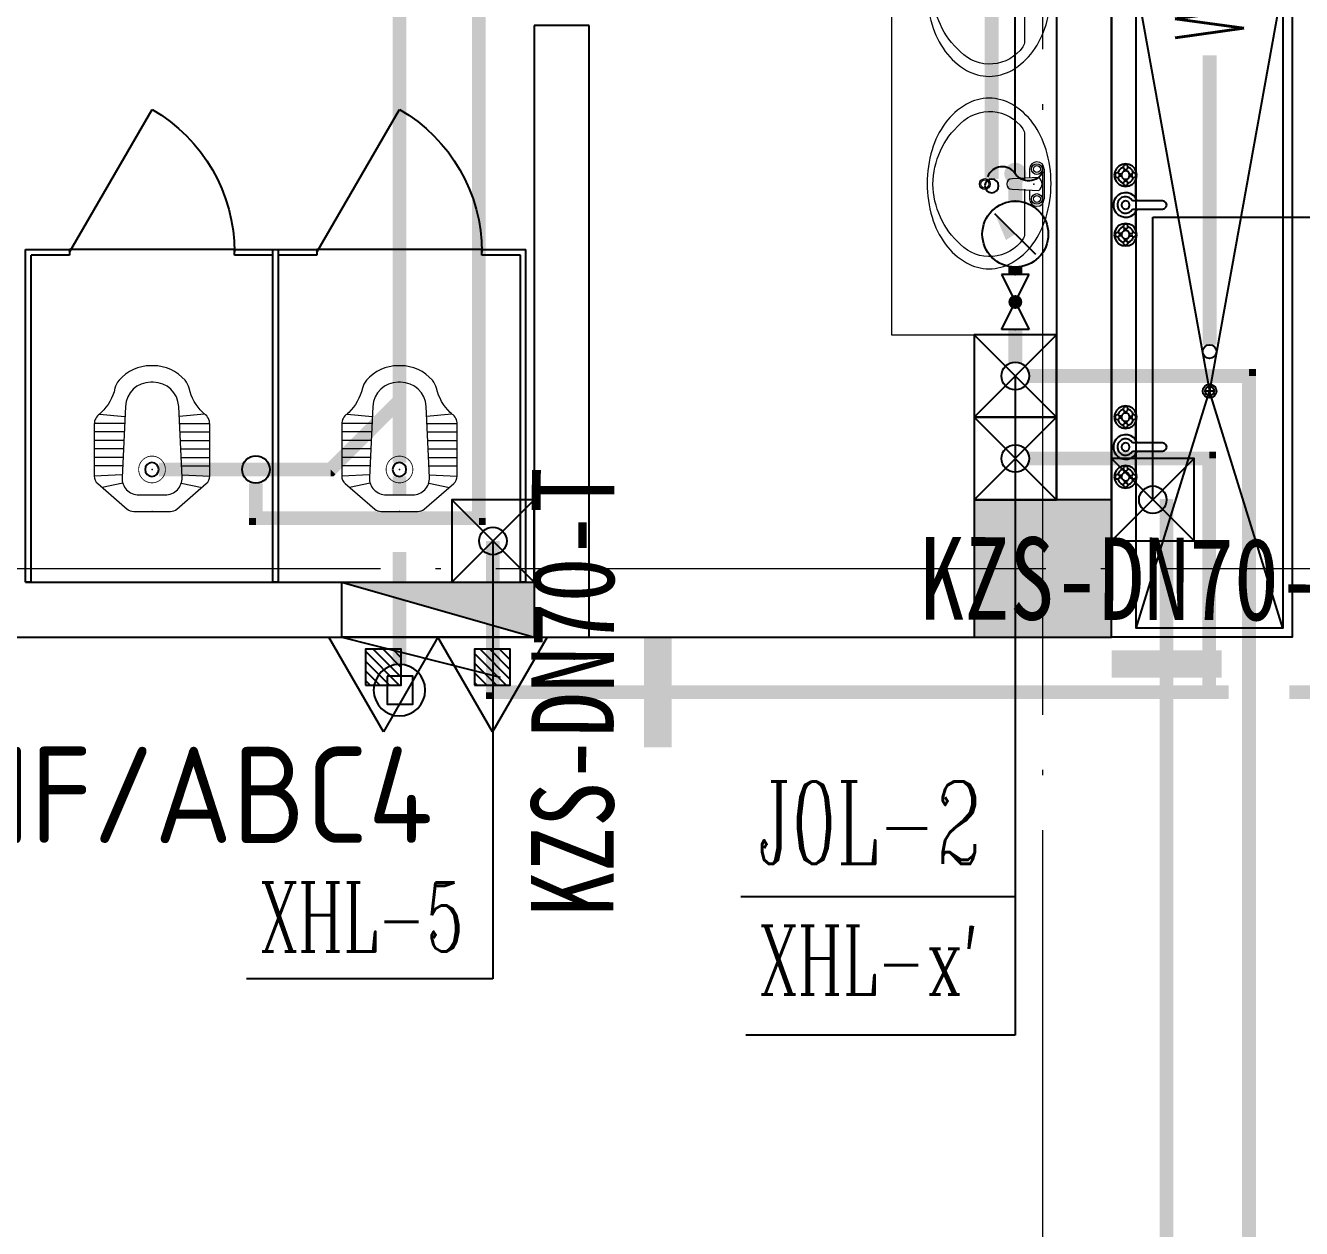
# Model space of a CAD drawing. Extents: x 1475400 to 1714963, y -629303 to -315532.
# Drawn here: x 1529958 to 1534599, y -375212 to -370838 of the extents above; entities that cross this region are included whole.
import ezdxf
from ezdxf.enums import TextEntityAlignment as Align

# ---------------------------------------------------------------- set-up
doc = ezdxf.new("R2010")
doc.units = 0
doc.header["$LTSCALE"] = 1000
doc.linetypes.add('DASH', pattern=[0.35, 0.25, -0.1])
doc.linetypes.add('DOTE', pattern=[2.42, 2, -0.2, 0.02, -0.2])
for name, color, linetype in [('COLUMN', 255, 'Continuous'), ('DIM_市政自来水', 7, 'Continuous'), ('EQUIP_市政自来水', 7, 'Continuous'), ('LATRINE', 8, 'Continuous'), ('P-ANNO-IDEN', 3, 'Continuous'), ('P-DOMS-EQPM', 4, 'Continuous'), ('P-DOMS-IDEN', 7, 'Continuous'), ('P-DOMS-PIPE', 2, 'DASH'), ('P-FIRE-EQPM', 1, 'Continuous'), ('P-FIRE-IDEN', 1, 'Continuous'), ('P-PROT-FIRH', 1, 'Continuous'), ('P-PROT-IDEN', 7, 'Continuous'), ('P-PROT-PIPE', 1, 'Continuous'), ('P-PROT-VPIP', 1, 'Continuous'), ('P-VENT-PIPE', 205, 'Continuous'), ('P-VENT-VPIP', 155, 'Continuous'), ('PIPE-市政自来水', 87, 'Continuous'), ('PUB_HATCH', 8, 'Continuous'), ('VALVE_市政自来水', 7, 'Continuous'), ('VPIPE-市政自来水', 7, 'Continuous'), ('WALL', 2, 'Continuous'), ('WINDOW', 4, 'Continuous'), ('建筑底图', 7, 'Continuous'), ('抗震支吊架', 2, 'Continuous'), ('洁具', 253, 'Continuous')]:
    doc.layers.add(name, color=color, linetype=linetype)
doc.layers.add('DOTE', color=8, linetype='DOTE', lineweight=9)
doc.layers.add('LVTRY', color=8, linetype='Continuous', lineweight=9)
doc.layers.add('定位矩形', color=6, linetype='Continuous', plot=False)
doc.styles.add('_TWT_PIPETEXT', font='SIMPLEX', dxfattribs={"width": 0.8, "height": 2.5, "bigfont": 'HZTXT'})
doc.styles.add('_TWT_SERIAL', font='COMPLEX', dxfattribs={"width": 0.8, "height": 3, "bigfont": 'HZTXT'})
doc.styles.add('kzcad', font='', dxfattribs={"width": 0.8})
doc.styles.get("Standard").update_dxf_attribs({"font": 'geniso.shx', "bigfont": 'hztxt.shx'})
doc.styles.get('kzcad').set_extended_font_data('SimSun')

# ---------------------------------------------------------------- blocks, each defined once
blk = doc.blocks.new('$DorLib2D$00000228')
at = {"color": 0}
blk.add_line((0.5, 0), (0, 0.866), dxfattribs=at)
blk.add_arc((0.5, 0), 1, 120, 180, dxfattribs=at)
blk = doc.blocks.new('$lvtry$00000204')
at = {"color": 0}
for p, q in [((-106.4, -102.8, 0), (-181.9, -87.7, 0)), ((48.2, -60, 0), (-48.2, -60, 0)), ((106.4, -102.8, 0), (181.9, -87.7, 0)), ((-108.6, -133.5, 0), (-210, -128, 0)), ((-109.1, -123.9, 0), (-97, -381.5, 0)), ((97, -381.5, 0), (109.1, -123.9, 0)), ((108.6, -133.5, 0), (210, -128, 0)), ((-107.1, -165.6, 0), (-210, -165.6, 0)), ((107.1, -165.6, 0), (210, -165.6, 0)), ((-105.7, -196.5, 0), (-210, -196.5, 0)), ((-104.2, -227.4, 0), (-210, -227.4, 0)), ((104.2, -227.4, 0), (210, -227.4, 0)), ((105.7, -196.5, 0), (210, -196.5, 0)), ((-102.8, -258.3, 0), (-210, -258.3, 0)), ((102.8, -258.3, 0), (210, -258.3, 0)), ((-101.3, -289.2, 0), (-210, -289.2, 0)), ((-99.9, -320.1, 0), (-210, -320.1, 0)), ((99.9, -320.1, 0), (210, -320.1, 0)), ((101.3, -289.2, 0), (210, -289.2, 0)), ((-190.7, -354.4, 0), (-98.7, -345.4, 0)), ((190.7, -354.4, 0), (98.7, -345.4, 0)), ((-4.3, -470, 0), (4.3, -470, 0))]:
    blk.add_line(p, q, dxfattribs=at)
at = {"color": 0, "elevation": 0}
blk.add_lwpolyline([(184.4, -359.6, -0.046574), (190.7, -354.4, 0.248797), (210, -318.1), (210, -128.3, 0.218491), (197.5, -101.1), (90.1, -8.7, 0.179479), (66.7, 0), (-66.7, 0, 0.179479), (-90.1, -8.7), (-197.5, -101.1, 0.218491), (-210, -128.3), (-210, -318.1, 0.248797), (-190.7, -354.4, -0.046574), (-184.4, -359.6, -0.139709), (-134.8, -448, 0.12003), (-120, -477, 0.218108), (-4.3, -530), (4.3, -530, 0.218108), (120, -477, 0.12003), (134.8, -448, -0.139709)], format="xyb", close=True, dxfattribs=at)
at = {"color": 0, "const_width": 3, "elevation": 0}
blk.add_lwpolyline([(48.6, -152.7, 1), (-48.6, -152.7, 1)], format="xyb", close=True, dxfattribs=at)
at = {"color": 0}
for centre, radius, start, end in [((-48.2, -121, 0), 61, 90, 182.693), ((48.2, -121, 0), 61, 357.307, 90), ((-4.3, -377.2, 0), 92.8, 182.693, 270), ((4.3, -377.2, 0), 92.8, 270, 357.307)]:
    blk.add_arc(centre, radius, start, end, dxfattribs=at)
for p in [(0, 0), (0, -152.7, 0)]:
    blk.add_point(p, dxfattribs=at)
blk = doc.blocks.new('a es')
at = {"layer": 'LATRINE'}
for p, q in [((133985.4, -20934.1), (133985.4, -21094.1)), ((135195.4, -20934.1), (133985.4, -20934.1)), ((134005.4, -21094.1), (134005.4, -20954.1)), ((135195.4, -20954.1), (134005.4, -20954.1)), ((135195.4, -20954.1), (135195.4, -20934.1)), ((133985.4, -21094.1), (134005.4, -21094.1)), ((134005.4, -21694.1), (133985.4, -21694.1)), ((133985.4, -21694.1), (133985.4, -21854.1)), ((134005.4, -21834.1), (134005.4, -21694.1)), ((135195.4, -21854.1), (133985.4, -21854.1)), ((135195.4, -21834.1), (134005.4, -21834.1)), ((135195.4, -21854.1), (135195.4, -21834.1))]:
    blk.add_line(p, q, dxfattribs=at)
at = {"layer": 'WINDOW'}
blk.add_line((133985.4, -21694.1), (133985.4, -21094.1), dxfattribs=at)
at = {"layer": 'LVTRY', "yscale": -1, "rotation": 89.99999999999999}
blk.add_blockref('$lvtry$00000204', (134938, -21394.1, 0), dxfattribs=at)
at = {"layer": 'WINDOW', "xscale": 600, "yscale": 600, "zscale": 600, "rotation": 90}
blk.add_blockref('$DorLib2D$00000228', (133995.4, -21394.1), dxfattribs=at)
blk = doc.blocks.new('$lvtry$00000196')
at = {"color": 0}
for points in [[(219.4, -384.7, 0.106486), (288.5, -307.6, 0.130324), (310.3, -225.4, 0.130324), (288.5, -143.1, 0.106486), (219.4, -66, 0.084172), (122.7, -18.1, 0.073176), (0, 0, 0.073176), (-122.7, -18.1, 0.084172), (-219.4, -66, 0.106486), (-288.5, -143.1, 0.130324), (-310.3, -225.4, 0.130324), (-288.5, -307.6, 0.106486), (-219.4, -384.7, 0.084172), (-122.7, -432.7, 0.073176), (0, -450.7, 0.073176), (122.7, -432.7, 0.084172)], [(-21.8, -44.3), (-17.3, -142, 1), (21, -142), (25.6, -44.3, 0.493794)]]:
    blk.add_lwpolyline(points, format="xyb", close=True, dxfattribs=at)
for points in [[(-52.4, -25.1), (56.2, -25.1)], [(-52.4, -78), (-20.3, -78)], [(24, -78), (56.2, -78)]]:
    blk.add_lwpolyline(points, dxfattribs=at)
for points in [[(-217.8, -329.4, -0.467303), (-199.2, -102.7, -0.154885), (-179, -96.3), (-17.3, -96.3, -0.154885)], [(21, -96.3), (182.8, -96.3, -0.154885), (203, -102.7, -0.467303), (221.6, -329.4, -0.210278), (1.9, -429.5, -0.210278), (-217.8, -329.4, -0.467303)]]:
    blk.add_lwpolyline(points, format="xyb", dxfattribs=at)
for centre, radius in [((-52.4, -51.6), 19.4), ((-52.4, -51.6), 12.6), ((56.2, -51.6), 19.4), ((56.2, -51.6), 12.6), ((1.9, -241), 19.7), ((1.9, -241), 14.7)]:
    blk.add_circle(centre, radius, dxfattribs=at)
for centre, start, end in [((-52.4, -51.6), 90, 270), ((56.2, -51.6), 270, 90)]:
    blk.add_arc(centre, 26.5, start, end, dxfattribs=at)
for p in [(1.9, -62.4), (1.9, -241)]:
    blk.add_point(p, dxfattribs=at)
blk = doc.blocks.new('sadsdfc')
at = {"layer": 'PUB_HATCH'}
blk.add_hatch(color=256, dxfattribs=at).paths.add_polyline_path([(872313.1, -290864.6), (872313.1, -290364.6), (871813.1, -290364.6), (871813.1, -290864.6)])
at = {"layer": 'COLUMN'}
for p, q in [((872313.1, -290364.6), (871813.1, -290364.6)), ((871813.1, -290364.6), (871813.1, -290864.6)), ((872313.1, -290864.6), (872313.1, -290364.6)), ((871813.1, -290864.6), (872313.1, -290864.6))]:
    blk.add_line(p, q, dxfattribs=at)
at = {"layer": 'DOTE'}
for p, q in [((872063.1, -322606.2), (872063.1, -276588.1)), ((857973.7, -290614.6), (908177.1, -290614.6))]:
    blk.add_line(p, q, dxfattribs=at)
at = {"layer": 'LVTRY', "color": 8}
blk.add_lwpolyline([(872113.1, -289764.6), (872113.1, -287964.6), (871513.1, -287964.6), (871513.1, -289764.6)], close=True, dxfattribs=at)
at = {"layer": 'WALL'}
for p, q in [((872313.1, -286114.6), (872313.1, -290364.6)), ((872113.1, -286214.6), (872113.1, -290364.6)), ((870413.1, -288640.1), (870213.1, -288640.1)), ((870213.1, -288640.1), (870213.1, -290664.6)), ((870413.1, -290864.6), (870413.1, -288640.1)), ((868363.1, -290664.6), (870213.1, -290664.6)), ((868363.1, -290864.6), (870413.1, -290864.6))]:
    blk.add_line(p, q, dxfattribs=at)
at = {"layer": '洁具'}
for p, q in [((872403.1, -290831.2), (872403.1, -286312.5)), ((872936.5, -286312.5), (872936.5, -290831.2)), ((872330.7, -289160.1), (872324.7, -289172.1)), ((872339.7, -289151.1), (872330.7, -289160.1)), ((872351.7, -289145.1), (872339.7, -289151.1)), ((872346.7, -289160.1), (872339.7, -289167.1)), ((872355.7, -289156.1), (872346.7, -289160.1)), ((872363.7, -289143.1), (872351.7, -289145.1)), ((872356.7, -289150.1), (872355.7, -289154.1)), ((872355.7, -289154.1), (872356.7, -289159.1)), ((872359.7, -289147.1), (872356.7, -289150.1)), ((872356.7, -289159.1), (872359.7, -289162.1)), ((872363.7, -289146.1), (872359.7, -289147.1)), ((872359.7, -289162.1), (872363.7, -289163.1)), ((872360.7, -289170.1), (872360.7, -289162.1)), ((872376.7, -289145.1), (872363.7, -289143.1)), ((872368.7, -289147.1), (872363.7, -289146.1)), ((872363.7, -289163.1), (872368.7, -289162.1)), ((872367.7, -289170.1), (872367.7, -289162.1)), ((872371.7, -289150.1), (872368.7, -289147.1)), ((872368.7, -289162.1), (872371.7, -289159.1)), ((872372.7, -289154.1), (872371.7, -289150.1)), ((872371.7, -289159.1), (872372.7, -289154.1)), ((872381.7, -289160.1), (872372.7, -289155.1)), ((872388.7, -289151.1), (872376.7, -289145.1)), ((872388.7, -289167.1), (872381.7, -289160.1)), ((872397.7, -289160.1), (872388.7, -289151.1)), ((872402.7, -289172.1), (872397.7, -289160.1)), ((872324.7, -289172.1), (872322.7, -289184.1)), ((872322.7, -289184.1), (872324.7, -289197.1)), ((872324.7, -289197.1), (872330.7, -289208.1)), ((872326.7, -289180.1), (872325.7, -289184.1)), ((872325.7, -289184.1), (872326.7, -289188.1)), ((872329.7, -289177.1), (872326.7, -289180.1)), ((872326.7, -289188.1), (872329.7, -289191.1)), ((872334.7, -289176.1), (872329.7, -289177.1)), ((872329.7, -289191.1), (872334.7, -289193.1)), ((872330.7, -289208.1), (872339.7, -289217)), ((872338.7, -289177.1), (872334.7, -289176.1)), ((872334.7, -289193.1), (872338.7, -289191.1)), ((872339.7, -289167.1), (872335.7, -289176.1)), ((872335.7, -289193.1), (872339.7, -289202.1)), ((872341.7, -289180.1), (872338.7, -289177.1)), ((872338.7, -289191.1), (872341.7, -289188.1)), ((872339.7, -289202.1), (872346.7, -289209.1)), ((872349.7, -289180.1), (872341.7, -289180.1)), ((872342.7, -289184.1), (872341.7, -289180.1)), ((872341.7, -289188.1), (872342.7, -289184.1)), ((872349.7, -289188.1), (872341.7, -289188.1)), ((872346.7, -289209.1), (872355.7, -289213)), ((872350.7, -289177.1), (872348.7, -289184.1)), ((872348.7, -289184.1), (872350.7, -289192.1)), ((872356.7, -289171.1), (872350.7, -289177.1)), ((872350.7, -289192.1), (872356.7, -289197.1)), ((872356.7, -289210), (872355.7, -289214)), ((872363.7, -289169.1), (872356.7, -289171.1)), ((872356.7, -289197.1), (872363.7, -289199.1)), ((872359.7, -289207.1), (872356.7, -289210)), ((872363.7, -289206.1), (872359.7, -289207.1)), ((872360.7, -289199.1), (872360.7, -289207.1)), ((872371.7, -289171.1), (872363.7, -289169.1)), ((872363.7, -289199.1), (872371.7, -289197.1)), ((872368.7, -289207.1), (872363.7, -289206.1)), ((872367.7, -289199.1), (872367.7, -289207.1)), ((872371.7, -289210), (872368.7, -289207.1)), ((872376.7, -289177.1), (872371.7, -289171.1)), ((872371.7, -289197.1), (872376.7, -289192.1)), ((872372.7, -289214), (872371.7, -289210)), ((872372.7, -289213), (872381.7, -289209.1)), ((872378.7, -289184.1), (872376.7, -289177.1)), ((872376.7, -289192.1), (872378.7, -289184.1)), ((872378.7, -289180.1), (872386.7, -289180.1)), ((872378.7, -289188.1), (872386.7, -289188.1)), ((872381.7, -289209.1), (872388.7, -289201.1)), ((872386.7, -289180.1), (872385.7, -289184.1)), ((872385.7, -289184.1), (872386.7, -289188.1)), ((872389.7, -289177.1), (872386.7, -289180.1)), ((872386.7, -289188.1), (872389.7, -289191.1)), ((872392.7, -289176.1), (872388.7, -289167.1)), ((872388.7, -289201.1), (872392.7, -289192.1)), ((872388.7, -289217), (872397.7, -289208.1)), ((872393.7, -289176.1), (872389.7, -289177.1)), ((872389.7, -289191.1), (872393.7, -289193.1)), ((872397.7, -289177.1), (872393.7, -289176.1)), ((872393.7, -289193.1), (872397.7, -289191.1)), ((872401.7, -289180.1), (872397.7, -289177.1)), ((872397.7, -289191.1), (872401.7, -289188.1)), ((872397.7, -289208.1), (872402.7, -289197.1)), ((872399.7, -289205.1), (872399.7, -289265)), ((872402.7, -289184.1), (872401.7, -289180.1)), ((872401.7, -289188.1), (872402.7, -289184.1)), ((872404.7, -289184.1), (872402.7, -289172.1)), ((872402.7, -289197.1), (872404.7, -289184.1)), ((872337.7, -289257), (872328.7, -289265)), ((872347.7, -289251), (872337.7, -289257)), ((872339.7, -289217), (872351.7, -289223)), ((872359.7, -289248), (872347.7, -289251)), ((872351.7, -289223), (872363.7, -289225)), ((872355.7, -289214), (872356.7, -289218)), ((872356.7, -289218), (872359.7, -289221)), ((872359.7, -289221), (872363.7, -289222)), ((872371.7, -289248), (872359.7, -289248)), ((872363.7, -289222), (872368.7, -289221)), ((872363.7, -289225), (872376.7, -289223)), ((872368.7, -289221), (872371.7, -289218)), ((872371.7, -289218), (872372.7, -289214)), ((872382.7, -289252), (872371.7, -289248)), ((872376.7, -289223), (872388.7, -289217)), ((872392.7, -289258), (872382.7, -289252)), ((872400.7, -289267), (872392.7, -289258)), ((872322.7, -289275), (872319.7, -289287)), ((872319.7, -289287), (872319.7, -289298.9)), ((872319.7, -289298.9), (872322.7, -289309.9)), ((872328.7, -289265), (872322.7, -289275)), ((872337.7, -289279), (872334.7, -289288)), ((872334.7, -289288), (872334.7, -289296.9)), ((872334.7, -289296.9), (872337.7, -289305.9)), ((872342.7, -289272), (872337.7, -289279)), ((872349.7, -289266), (872342.7, -289272)), ((872350.7, -289285), (872348.7, -289292.9)), ((872348.7, -289292.9), (872350.7, -289299.9)), ((872358.7, -289263), (872349.7, -289266)), ((872356.7, -289280), (872350.7, -289285)), ((872350.7, -289299.9), (872356.7, -289305.9)), ((872363.7, -289278), (872356.7, -289280)), ((872367.7, -289263), (872358.7, -289263)), ((872371.7, -289280), (872363.7, -289278)), ((872376.7, -289265), (872367.7, -289263)), ((872376.7, -289285), (872371.7, -289280)), ((872371.7, -289305.9), (872376.7, -289299.9)), ((872383.7, -289270), (872376.7, -289265)), ((872378.7, -289292.9), (872376.7, -289285)), ((872376.7, -289299.9), (872378.7, -289292.9)), ((872389.7, -289278), (872383.7, -289270)), ((872498.7, -289278), (872389.7, -289278)), ((872406.7, -289278), (872400.7, -289267)), ((872505.7, -289280), (872498.7, -289278)), ((872511.7, -289285), (872505.7, -289280)), ((872505.7, -289305.9), (872511.7, -289299.9)), ((872513.7, -289292.9), (872511.7, -289285)), ((872511.7, -289299.9), (872513.7, -289292.9)), ((872322.7, -289309.9), (872328.7, -289319.9)), ((872328.7, -289319.9), (872337.7, -289328.9)), ((872337.7, -289305.9), (872342.7, -289312.9)), ((872337.7, -289328.9), (872347.7, -289333.9)), ((872342.7, -289312.9), (872349.7, -289318.9)), ((872347.7, -289333.9), (872359.7, -289336.9)), ((872349.7, -289318.9), (872358.7, -289321.9)), ((872356.7, -289305.9), (872363.7, -289307.9)), ((872358.7, -289321.9), (872367.7, -289321.9)), ((872359.7, -289336.9), (872371.7, -289336.9)), ((872363.7, -289307.9), (872371.7, -289305.9)), ((872367.7, -289321.9), (872376.7, -289319.9)), ((872371.7, -289336.9), (872382.7, -289332.9)), ((872376.7, -289319.9), (872383.7, -289314.9)), ((872382.7, -289332.9), (872392.7, -289326.9)), ((872383.7, -289314.9), (872389.7, -289307.9)), ((872389.7, -289307.9), (872498.7, -289307.9)), ((872392.7, -289326.9), (872400.7, -289317.9)), ((872399.7, -289319.9), (872399.7, -289379.8)), ((872400.7, -289317.9), (872406.7, -289307.9)), ((872498.7, -289307.9), (872505.7, -289305.9)), ((872324.7, -289387.8), (872322.7, -289400.8)), ((872330.7, -289376.8), (872324.7, -289387.8)), ((872326.7, -289396.8), (872325.7, -289400.8)), ((872329.7, -289393.8), (872326.7, -289396.8)), ((872334.7, -289392.8), (872329.7, -289393.8)), ((872339.7, -289367.9), (872330.7, -289376.8)), ((872338.7, -289393.8), (872334.7, -289392.8)), ((872339.7, -289383.8), (872335.7, -289392.8)), ((872341.7, -289396.8), (872338.7, -289393.8)), ((872351.7, -289361.9), (872339.7, -289367.9)), ((872346.7, -289376.8), (872339.7, -289383.8)), ((872349.7, -289396.8), (872341.7, -289396.8)), ((872342.7, -289400.8), (872341.7, -289396.8)), ((872355.7, -289371.9), (872346.7, -289376.8)), ((872350.7, -289393.8), (872348.7, -289400.8)), ((872356.7, -289387.8), (872350.7, -289393.8)), ((872363.7, -289359.9), (872351.7, -289361.9)), ((872356.7, -289366.9), (872355.7, -289370.9)), ((872355.7, -289370.9), (872356.7, -289374.9)), ((872359.7, -289363.9), (872356.7, -289366.9)), ((872356.7, -289374.9), (872359.7, -289377.8)), ((872363.7, -289385.8), (872356.7, -289387.8)), ((872363.7, -289362.9), (872359.7, -289363.9)), ((872359.7, -289377.8), (872363.7, -289378.8)), ((872360.7, -289386.8), (872360.7, -289378.8)), ((872376.7, -289361.9), (872363.7, -289359.9)), ((872368.7, -289363.9), (872363.7, -289362.9)), ((872363.7, -289378.8), (872368.7, -289377.8)), ((872371.7, -289387.8), (872363.7, -289385.8)), ((872367.7, -289386.8), (872367.7, -289378.8)), ((872371.7, -289366.9), (872368.7, -289363.9)), ((872368.7, -289377.8), (872371.7, -289374.9)), ((872372.7, -289370.9), (872371.7, -289366.9)), ((872371.7, -289374.9), (872372.7, -289370.9)), ((872376.7, -289393.8), (872371.7, -289387.8)), ((872381.7, -289376.8), (872372.7, -289371.9)), ((872388.7, -289367.9), (872376.7, -289361.9)), ((872378.7, -289400.8), (872376.7, -289393.8)), ((872378.7, -289396.8), (872386.7, -289396.8)), ((872388.7, -289383.8), (872381.7, -289376.8)), ((872386.7, -289396.8), (872385.7, -289400.8)), ((872389.7, -289393.8), (872386.7, -289396.8)), ((872397.7, -289376.8), (872388.7, -289367.9)), ((872392.7, -289392.8), (872388.7, -289383.8)), ((872393.7, -289392.8), (872389.7, -289393.8)), ((872397.7, -289393.8), (872393.7, -289392.8)), ((872402.7, -289387.8), (872397.7, -289376.8)), ((872401.7, -289396.8), (872397.7, -289393.8)), ((872402.7, -289400.8), (872401.7, -289396.8)), ((872404.7, -289400.8), (872402.7, -289387.8)), ((872322.7, -289400.8), (872324.7, -289413.8)), ((872324.7, -289413.8), (872330.7, -289424.8)), ((872325.7, -289400.8), (872326.7, -289404.8)), ((872326.7, -289404.8), (872329.7, -289407.8)), ((872329.7, -289407.8), (872334.7, -289408.8)), ((872330.7, -289424.8), (872339.7, -289433.8)), ((872334.7, -289408.8), (872338.7, -289407.8)), ((872335.7, -289408.8), (872339.7, -289417.8)), ((872338.7, -289407.8), (872341.7, -289404.8)), ((872339.7, -289417.8), (872346.7, -289424.8)), ((872339.7, -289433.8), (872351.7, -289439.8)), ((872341.7, -289404.8), (872342.7, -289400.8)), ((872349.7, -289404.8), (872341.7, -289404.8)), ((872346.7, -289424.8), (872355.7, -289429.8)), ((872348.7, -289400.8), (872350.7, -289407.8)), ((872350.7, -289407.8), (872356.7, -289413.8)), ((872351.7, -289439.8), (872363.7, -289441.8)), ((872356.7, -289426.8), (872355.7, -289430.8)), ((872355.7, -289430.8), (872356.7, -289434.8)), ((872356.7, -289413.8), (872363.7, -289415.8)), ((872359.7, -289423.8), (872356.7, -289426.8)), ((872356.7, -289434.8), (872359.7, -289437.8)), ((872363.7, -289422.8), (872359.7, -289423.8)), ((872359.7, -289437.8), (872363.7, -289438.8)), ((872360.7, -289414.8), (872360.7, -289422.8)), ((872363.7, -289415.8), (872371.7, -289413.8)), ((872368.7, -289423.8), (872363.7, -289422.8)), ((872363.7, -289438.8), (872368.7, -289437.8)), ((872363.7, -289441.8), (872376.7, -289439.8)), ((872367.7, -289414.8), (872367.7, -289422.8)), ((872371.7, -289426.8), (872368.7, -289423.8)), ((872368.7, -289437.8), (872371.7, -289434.8)), ((872371.7, -289413.8), (872376.7, -289407.8)), ((872372.7, -289430.8), (872371.7, -289426.8)), ((872371.7, -289434.8), (872372.7, -289430.8)), ((872372.7, -289429.8), (872381.7, -289424.8)), ((872376.7, -289407.8), (872378.7, -289400.8)), ((872376.7, -289439.8), (872388.7, -289433.8)), ((872378.7, -289404.8), (872386.7, -289404.8)), ((872381.7, -289424.8), (872388.7, -289417.8)), ((872385.7, -289400.8), (872386.7, -289404.8)), ((872386.7, -289404.8), (872389.7, -289407.8)), ((872388.7, -289417.8), (872392.7, -289408.8)), ((872388.7, -289433.8), (872397.7, -289424.8)), ((872389.7, -289407.8), (872393.7, -289408.8)), ((872393.7, -289408.8), (872397.7, -289407.8)), ((872397.7, -289407.8), (872401.7, -289404.8)), ((872397.7, -289424.8), (872402.7, -289413.8)), ((872401.7, -289404.8), (872402.7, -289400.8)), ((872402.7, -289413.8), (872404.7, -289400.8)), ((872403.1, -290831.2), (872669.8, -289969.5)), ((872686.5, -289969.5), (872653.2, -289969.5)), ((872936.5, -290831.2), (872669.8, -289969.5)), ((872330.7, -290040.3), (872324.7, -290052.3)), ((872339.7, -290031.3), (872330.7, -290040.3)), ((872351.7, -290025.3), (872339.7, -290031.3)), ((872346.7, -290040.3), (872339.7, -290047.3)), ((872355.7, -290036.3), (872346.7, -290040.3)), ((872363.7, -290023.3), (872351.7, -290025.3)), ((872356.7, -290030.3), (872355.7, -290034.3)), ((872355.7, -290034.3), (872356.7, -290039.3)), ((872359.7, -290027.3), (872356.7, -290030.3)), ((872356.7, -290039.3), (872359.7, -290042.3)), ((872363.7, -290026.3), (872359.7, -290027.3)), ((872359.7, -290042.3), (872363.7, -290043.3)), ((872360.7, -290050.3), (872360.7, -290042.3)), ((872376.7, -290025.3), (872363.7, -290023.3)), ((872368.7, -290027.3), (872363.7, -290026.3)), ((872363.7, -290043.3), (872368.7, -290042.3)), ((872367.7, -290050.3), (872367.7, -290042.3)), ((872371.7, -290030.3), (872368.7, -290027.3)), ((872368.7, -290042.3), (872371.7, -290039.3)), ((872372.7, -290034.3), (872371.7, -290030.3)), ((872371.7, -290039.3), (872372.7, -290034.3)), ((872381.7, -290040.3), (872372.7, -290035.3)), ((872388.7, -290031.3), (872376.7, -290025.3)), ((872388.7, -290047.3), (872381.7, -290040.3)), ((872397.7, -290040.3), (872388.7, -290031.3)), ((872402.7, -290052.3), (872397.7, -290040.3)), ((872324.7, -290052.3), (872322.7, -290064.3)), ((872322.7, -290064.3), (872324.7, -290077.3)), ((872324.7, -290077.3), (872330.7, -290088.2)), ((872326.7, -290060.3), (872325.7, -290064.3)), ((872325.7, -290064.3), (872326.7, -290068.3)), ((872329.7, -290057.3), (872326.7, -290060.3)), ((872326.7, -290068.3), (872329.7, -290071.3)), ((872334.7, -290056.3), (872329.7, -290057.3)), ((872329.7, -290071.3), (872334.7, -290073.3)), ((872330.7, -290088.2), (872339.7, -290097.2)), ((872338.7, -290057.3), (872334.7, -290056.3)), ((872334.7, -290073.3), (872338.7, -290071.3)), ((872339.7, -290047.3), (872335.7, -290056.3)), ((872335.7, -290073.3), (872339.7, -290082.2)), ((872341.7, -290060.3), (872338.7, -290057.3)), ((872338.7, -290071.3), (872341.7, -290068.3)), ((872339.7, -290082.2), (872346.7, -290089.2)), ((872349.7, -290060.3), (872341.7, -290060.3)), ((872342.7, -290064.3), (872341.7, -290060.3)), ((872341.7, -290068.3), (872342.7, -290064.3)), ((872349.7, -290068.3), (872341.7, -290068.3)), ((872346.7, -290089.2), (872355.7, -290093.2)), ((872350.7, -290057.3), (872348.7, -290064.3)), ((872348.7, -290064.3), (872350.7, -290072.3)), ((872356.7, -290051.3), (872350.7, -290057.3)), ((872350.7, -290072.3), (872356.7, -290077.3)), ((872356.7, -290090.2), (872355.7, -290094.2)), ((872363.7, -290049.3), (872356.7, -290051.3)), ((872356.7, -290077.3), (872363.7, -290079.3)), ((872359.7, -290087.2), (872356.7, -290090.2)), ((872363.7, -290086.2), (872359.7, -290087.2)), ((872360.7, -290079.3), (872360.7, -290087.2)), ((872371.7, -290051.3), (872363.7, -290049.3)), ((872363.7, -290079.3), (872371.7, -290077.3)), ((872368.7, -290087.2), (872363.7, -290086.2)), ((872367.7, -290079.3), (872367.7, -290087.2)), ((872371.7, -290090.2), (872368.7, -290087.2)), ((872376.7, -290057.3), (872371.7, -290051.3)), ((872371.7, -290077.3), (872376.7, -290072.3)), ((872372.7, -290094.2), (872371.7, -290090.2)), ((872372.7, -290093.2), (872381.7, -290089.2)), ((872378.7, -290064.3), (872376.7, -290057.3)), ((872376.7, -290072.3), (872378.7, -290064.3)), ((872378.7, -290060.3), (872386.7, -290060.3)), ((872378.7, -290068.3), (872386.7, -290068.3)), ((872381.7, -290089.2), (872388.7, -290081.3)), ((872386.7, -290060.3), (872385.7, -290064.3)), ((872385.7, -290064.3), (872386.7, -290068.3)), ((872389.7, -290057.3), (872386.7, -290060.3)), ((872386.7, -290068.3), (872389.7, -290071.3)), ((872392.7, -290056.3), (872388.7, -290047.3)), ((872388.7, -290081.3), (872392.7, -290072.3)), ((872388.7, -290097.2), (872397.7, -290088.2)), ((872393.7, -290056.3), (872389.7, -290057.3)), ((872389.7, -290071.3), (872393.7, -290073.3)), ((872397.7, -290057.3), (872393.7, -290056.3)), ((872393.7, -290073.3), (872397.7, -290071.3)), ((872401.7, -290060.3), (872397.7, -290057.3)), ((872397.7, -290071.3), (872401.7, -290068.3)), ((872397.7, -290088.2), (872402.7, -290077.3)), ((872399.7, -290085.2), (872399.7, -290145.2)), ((872402.7, -290064.3), (872401.7, -290060.3)), ((872401.7, -290068.3), (872402.7, -290064.3)), ((872404.7, -290064.3), (872402.7, -290052.3)), ((872402.7, -290077.3), (872404.7, -290064.3)), ((872337.7, -290137.2), (872328.7, -290145.2)), ((872347.7, -290131.2), (872337.7, -290137.2)), ((872339.7, -290097.2), (872351.7, -290103.2)), ((872359.7, -290128.2), (872347.7, -290131.2)), ((872351.7, -290103.2), (872363.7, -290105.2)), ((872355.7, -290094.2), (872356.7, -290098.2)), ((872356.7, -290098.2), (872359.7, -290101.2)), ((872359.7, -290101.2), (872363.7, -290102.2)), ((872371.7, -290128.2), (872359.7, -290128.2)), ((872363.7, -290102.2), (872368.7, -290101.2)), ((872363.7, -290105.2), (872376.7, -290103.2)), ((872368.7, -290101.2), (872371.7, -290098.2)), ((872371.7, -290098.2), (872372.7, -290094.2)), ((872382.7, -290132.2), (872371.7, -290128.2)), ((872376.7, -290103.2), (872388.7, -290097.2)), ((872392.7, -290138.2), (872382.7, -290132.2)), ((872400.7, -290147.2), (872392.7, -290138.2)), ((872322.7, -290155.2), (872319.7, -290167.1)), ((872319.7, -290167.1), (872319.7, -290179.1)), ((872319.7, -290179.1), (872322.7, -290190.1)), ((872328.7, -290145.2), (872322.7, -290155.2)), ((872337.7, -290159.2), (872334.7, -290168.1)), ((872334.7, -290168.1), (872334.7, -290177.1)), ((872334.7, -290177.1), (872337.7, -290186.1)), ((872342.7, -290152.2), (872337.7, -290159.2)), ((872337.7, -290186.1), (872342.7, -290193.1)), ((872349.7, -290146.2), (872342.7, -290152.2)), ((872350.7, -290165.1), (872348.7, -290173.1)), ((872348.7, -290173.1), (872350.7, -290180.1)), ((872358.7, -290143.2), (872349.7, -290146.2)), ((872356.7, -290160.2), (872350.7, -290165.1)), ((872350.7, -290180.1), (872356.7, -290186.1)), ((872363.7, -290158.2), (872356.7, -290160.2)), ((872356.7, -290186.1), (872363.7, -290188.1)), ((872367.7, -290143.2), (872358.7, -290143.2)), ((872371.7, -290160.2), (872363.7, -290158.2)), ((872363.7, -290188.1), (872371.7, -290186.1)), ((872376.7, -290145.2), (872367.7, -290143.2)), ((872376.7, -290165.1), (872371.7, -290160.2)), ((872371.7, -290186.1), (872376.7, -290180.1)), ((872383.7, -290150.2), (872376.7, -290145.2)), ((872378.7, -290173.1), (872376.7, -290165.1)), ((872376.7, -290180.1), (872378.7, -290173.1)), ((872389.7, -290158.2), (872383.7, -290150.2)), ((872498.7, -290158.2), (872389.7, -290158.2)), ((872406.7, -290158.2), (872400.7, -290147.2)), ((872505.7, -290160.2), (872498.7, -290158.2)), ((872498.7, -290188.1), (872505.7, -290186.1)), ((872511.7, -290165.1), (872505.7, -290160.2)), ((872505.7, -290186.1), (872511.7, -290180.1)), ((872513.7, -290173.1), (872511.7, -290165.1)), ((872511.7, -290180.1), (872513.7, -290173.1)), ((872322.7, -290190.1), (872328.7, -290200.1)), ((872328.7, -290200.1), (872337.7, -290209.1)), ((872337.7, -290209.1), (872347.7, -290214.1)), ((872342.7, -290193.1), (872349.7, -290199.1)), ((872347.7, -290214.1), (872359.7, -290217.1)), ((872349.7, -290199.1), (872358.7, -290202.1)), ((872358.7, -290202.1), (872367.7, -290202.1)), ((872359.7, -290217.1), (872371.7, -290217.1)), ((872367.7, -290202.1), (872376.7, -290200.1)), ((872371.7, -290217.1), (872382.7, -290213.1)), ((872376.7, -290200.1), (872383.7, -290195.1)), ((872382.7, -290213.1), (872392.7, -290207.1)), ((872383.7, -290195.1), (872389.7, -290188.1)), ((872389.7, -290188.1), (872498.7, -290188.1)), ((872392.7, -290207.1), (872400.7, -290198.1)), ((872399.7, -290200.1), (872399.7, -290260)), ((872400.7, -290198.1), (872406.7, -290188.1)), ((872324.7, -290268), (872322.7, -290281)), ((872330.7, -290257), (872324.7, -290268)), ((872326.7, -290277), (872325.7, -290281)), ((872329.7, -290274), (872326.7, -290277)), ((872334.7, -290273), (872329.7, -290274)), ((872339.7, -290248.1), (872330.7, -290257)), ((872338.7, -290274), (872334.7, -290273)), ((872339.7, -290264), (872335.7, -290273)), ((872341.7, -290277), (872338.7, -290274)), ((872351.7, -290242.1), (872339.7, -290248.1)), ((872346.7, -290257), (872339.7, -290264)), ((872349.7, -290277), (872341.7, -290277)), ((872342.7, -290281), (872341.7, -290277)), ((872355.7, -290252), (872346.7, -290257)), ((872350.7, -290274), (872348.7, -290281)), ((872356.7, -290268), (872350.7, -290274)), ((872363.7, -290240.1), (872351.7, -290242.1)), ((872356.7, -290247.1), (872355.7, -290251)), ((872355.7, -290251), (872356.7, -290255)), ((872359.7, -290244.1), (872356.7, -290247.1)), ((872356.7, -290255), (872359.7, -290258)), ((872363.7, -290266), (872356.7, -290268)), ((872363.7, -290243.1), (872359.7, -290244.1)), ((872359.7, -290258), (872363.7, -290259)), ((872360.7, -290267), (872360.7, -290259)), ((872376.7, -290242.1), (872363.7, -290240.1)), ((872368.7, -290244.1), (872363.7, -290243.1)), ((872363.7, -290259), (872368.7, -290258)), ((872371.7, -290268), (872363.7, -290266)), ((872367.7, -290267), (872367.7, -290259)), ((872371.7, -290247.1), (872368.7, -290244.1)), ((872368.7, -290258), (872371.7, -290255)), ((872372.7, -290251), (872371.7, -290247.1)), ((872371.7, -290255), (872372.7, -290251)), ((872376.7, -290274), (872371.7, -290268)), ((872381.7, -290257), (872372.7, -290252)), ((872388.7, -290248.1), (872376.7, -290242.1)), ((872378.7, -290281), (872376.7, -290274)), ((872378.7, -290277), (872386.7, -290277)), ((872388.7, -290264), (872381.7, -290257)), ((872386.7, -290277), (872385.7, -290281)), ((872389.7, -290274), (872386.7, -290277)), ((872397.7, -290257), (872388.7, -290248.1)), ((872392.7, -290273), (872388.7, -290264)), ((872393.7, -290273), (872389.7, -290274)), ((872397.7, -290274), (872393.7, -290273)), ((872402.7, -290268), (872397.7, -290257)), ((872401.7, -290277), (872397.7, -290274)), ((872402.7, -290281), (872401.7, -290277)), ((872404.7, -290281), (872402.7, -290268)), ((872322.7, -290281), (872324.7, -290294)), ((872324.7, -290294), (872330.7, -290305)), ((872325.7, -290281), (872326.7, -290285)), ((872326.7, -290285), (872329.7, -290288)), ((872329.7, -290288), (872334.7, -290289)), ((872330.7, -290305), (872339.7, -290314)), ((872334.7, -290289), (872338.7, -290288)), ((872335.7, -290289), (872339.7, -290298)), ((872338.7, -290288), (872341.7, -290285)), ((872339.7, -290298), (872346.7, -290305)), ((872339.7, -290314), (872351.7, -290320)), ((872341.7, -290285), (872342.7, -290281)), ((872349.7, -290285), (872341.7, -290285)), ((872346.7, -290305), (872355.7, -290310)), ((872348.7, -290281), (872350.7, -290288)), ((872350.7, -290288), (872356.7, -290294)), ((872351.7, -290320), (872363.7, -290322)), ((872356.7, -290307), (872355.7, -290311)), ((872355.7, -290311), (872356.7, -290315)), ((872356.7, -290294), (872363.7, -290296)), ((872359.7, -290304), (872356.7, -290307)), ((872356.7, -290315), (872359.7, -290318)), ((872363.7, -290303), (872359.7, -290304)), ((872359.7, -290318), (872363.7, -290319)), ((872360.7, -290295), (872360.7, -290303)), ((872363.7, -290296), (872371.7, -290294)), ((872368.7, -290304), (872363.7, -290303)), ((872363.7, -290319), (872368.7, -290318)), ((872363.7, -290322), (872376.7, -290320)), ((872367.7, -290295), (872367.7, -290303)), ((872371.7, -290307), (872368.7, -290304)), ((872368.7, -290318), (872371.7, -290315)), ((872371.7, -290294), (872376.7, -290288)), ((872372.7, -290311), (872371.7, -290307)), ((872371.7, -290315), (872372.7, -290311)), ((872372.7, -290310), (872381.7, -290305)), ((872376.7, -290288), (872378.7, -290281)), ((872376.7, -290320), (872388.7, -290314)), ((872378.7, -290285), (872386.7, -290285)), ((872381.7, -290305), (872388.7, -290298)), ((872385.7, -290281), (872386.7, -290285)), ((872386.7, -290285), (872389.7, -290288)), ((872388.7, -290298), (872392.7, -290289)), ((872388.7, -290314), (872397.7, -290305)), ((872389.7, -290288), (872393.7, -290289)), ((872393.7, -290289), (872397.7, -290288)), ((872397.7, -290288), (872401.7, -290285)), ((872397.7, -290305), (872402.7, -290294)), ((872401.7, -290285), (872402.7, -290281)), ((872402.7, -290294), (872404.7, -290281))]:
    blk.add_line(p, q, dxfattribs=at)
for points in [[(885613.1, -283814.6), (885613.1, -318414.6), (872313.1, -318414.6), (872013.1, -318114.6), (872013.1, -311364.6), (865263.1, -311364.6), (865263.1, -290864.6), (872313.1, -290864.6), (872313.1, -283814.6)], [(872969.8, -286114.6), (872969.8, -290864.6), (872313.1, -290864.6), (872313.1, -286114.6)], [(872936.5, -286147.9), (872936.5, -290831.2), (872403.1, -290831.2), (872403.1, -286147.9)]]:
    blk.add_lwpolyline(points, close=True, dxfattribs=at)
for points in [[(872403.1, -288489.6), (872669.8, -289969.5)], [(872936.5, -288489.6), (872936.5, -288489.6), (872669.8, -289969.5)], [(872669.8, -289986.1), (872669.8, -289952.8)]]:
    blk.add_lwpolyline(points, dxfattribs=at)
for radius in [25, 16.7]:
    blk.add_circle((872669.8, -289969.5), radius, dxfattribs=at)
at = {"color": 8, "xscale": -1, "rotation": 90}
for p in [(847429.1, -155469.2), (848329.1, -155469.2)]:
    blk.add_blockref('a es', p, dxfattribs=at)
at = {"layer": 'LVTRY', "color": 8, "rotation": 270}
for p in [(872093.1, -288514.6), (872093.1, -289214.6)]:
    blk.add_blockref('$lvtry$00000196', p, dxfattribs=at)
blk = doc.blocks.new('$TWTSYS$00000508')
for p, q in [((-0.5, 0.5), (0.3236, 1.2241)), ((-0.5, 0.5), (-0.5, -0.5)), ((-0.5, -0.5), (0.5, 0.5)), ((0.5, 0.5), (-0.5, 0.5)), ((0.5, -0.5), (0.5, 0.5)), ((-0.5, -0.5), (0.5, -0.5))]:
    blk.add_line(p, q)
blk.add_solid([(0.5, -0.5), (0.5, 0.5), (-0.5, -0.5)])
blk = doc.blocks.new('$TwtSys$00000147')
blk.add_circle((0, 0, 0), 25)
blk = doc.blocks.new('$TwtSys$00000136')
at = {"elevation": 0}
blk.add_lwpolyline([(-51.3, 45.2), (50.9, 45.2), (50.9, -49.1), (-51.3, -49.1)], close=True, dxfattribs=at)
blk.add_circle((0, 0, 0), 93.8)
blk = doc.blocks.new('$VALVE$00000333')
for p, q in [((125, 62.5), (-125, -62.5)), ((-125, 62.5), (125, -62.5)), ((-125, -62.5), (-125, 62.5)), ((125, -62.5), (125, 62.5))]:
    blk.add_line(p, q)
at = {"const_width": 31.25}
blk.add_lwpolyline([(-15.625, 0, 1), (15.625, 0, 1)], format="xyb", close=True, dxfattribs=at)
for p in [(-125, 0), (125, 0)]:
    blk.add_point(p)
blk = doc.blocks.new('$VALVE$00000742')
blk.add_line((-92.6, -92.6), (92.8, 92.8))
blk.add_lwpolyline([(92.8, 92.8, 0, 50, 0), (-13.3, 21.7, 50, 50, 0)], format="xyseb")
blk.add_circle((0, 0), 150)
for p in [(-150, 0), (150, 0)]:
    blk.add_point(p)
blk = doc.blocks.new('$TwtSys$00000132')
at = {"elevation": 0}
blk.add_lwpolyline([(6.9, -100.6, -0.575183), (0.2, 0, 0.604745), (-10.9, 100.6, 16.924828)], format="xyb", dxfattribs=at)
blk = doc.blocks.new('$TwtSys$00000546')
h = blk.add_hatch()
h.set_pattern_fill('ANSI31', color=256, scale=200, style=0)
h.set_pattern_definition([(45, (-38543.802, -6670.83), (-17.67767, 17.67767), [])])
h.paths.add_polyline_path([(-64.9, 173.7), (64.9, 173.7), (64.9, 43.9), (-64.9, 43.9)])
for points in [[(0, 343.6), (-198.4, 0), (198.4, 0)], [(-64.9, 173.7), (64.9, 173.7), (64.9, 43.9), (-64.9, 43.9)]]:
    blk.add_lwpolyline(points, close=True)

msp = doc.modelspace()

# ---------------------------------------------------------------- hatches: boundary and pattern name
at = {"layer": 'P-DOMS-PIPE'}
for points in [[(1531068.3, -372452.2), (1531068.3, -372477.2), (1531078.7, -372477.2)], [(1531068.3, -372452.2), (1531086, -372469.9), (1531078.7, -372477.2)]]:
    msp.add_hatch(color=256, dxfattribs=at).paths.add_polyline_path(points)
at = {"layer": 'P-PROT-PIPE'}
for points in [[(1534263.7, -372412.2), (1534263.7, -372387.2), (1534288.7, -372387.2)], [(1534263.7, -372412.2), (1534288.7, -372412.2), (1534288.7, -372387.2)], [(1531658.3, -373262.2), (1531633.3, -373262.2), (1531633.3, -373287.2)], [(1531658.3, -373262.2), (1531658.3, -373287.2), (1531633.3, -373287.2)]]:
    msp.add_hatch(color=256, dxfattribs=at).paths.add_polyline_path(points)
at = {"layer": 'P-VENT-PIPE'}
for points in [[(1530796.4, -372628.8), (1530796.4, -372653.8), (1530771.4, -372653.8)], [(1530796.4, -372628.8), (1530771.4, -372628.8), (1530771.4, -372653.8)], [(1531607.4, -372628.8), (1531632.4, -372628.8), (1531632.4, -372653.8)], [(1531607.4, -372628.8), (1531607.4, -372653.8), (1531632.4, -372653.8)]]:
    msp.add_hatch(color=256, dxfattribs=at).paths.add_polyline_path(points)
at = {"layer": 'PIPE-市政自来水'}
for points in [[(1534408.3, -372112.2), (1534433.3, -372112.2), (1534433.3, -372087.2)], [(1534408.3, -372112.2), (1534408.3, -372087.2), (1534433.3, -372087.2)]]:
    msp.add_hatch(color=256, dxfattribs=at).paths.add_polyline_path(points)

# ---------------------------------------------------------------- linework, layer by layer
at = {"layer": 'DIM_市政自来水'}
for p, q in [((1533558.3, -372112.2), (1533558.3, -374006.3)), ((1533558.3, -374006.3), (1532560.5, -374006.3))]:
    msp.add_line(p, q, dxfattribs=at)
at = {"layer": 'P-ANNO-IDEN'}
msp.add_line((1533558.3, -371376.7), (1533558.3, -370518.8), dxfattribs=at)
at = {"layer": 'P-ANNO-IDEN', "const_width": 40}
msp.add_lwpolyline([(1533558.3, -371396.7, 1), (1533558.3, -371356.7, 1)], format="xyb", close=True, dxfattribs=at)
at = {"layer": 'P-DOMS-PIPE', "const_width": 50}
for points in [[(1531318.3, -372202.2), (1531318.3, -370714.9)], [(1533472.3, -371395.9), (1533472.3, -370732.1)], [(1534265, -371998.6), (1534265, -370945.8)], [(1531068.3, -372452.2), (1531318.3, -372202.2)], [(1531318.3, -372427.2), (1531318.3, -372202.2)], [(1531068.3, -372452.2), (1530443.3, -372452.2)], [(1531318.3, -372544.9), (1531318.3, -372477.2)], [(1531318.3, -373161), (1531318.3, -372751.8)]]:
    msp.add_lwpolyline(points, dxfattribs=at)
at = {"layer": 'P-PROT-IDEN', "linetype": 'ByBlock'}
for p, q in [((1534058.3, -372562.2, -3800), (1534058.3, -371534.5, -3800)), ((1534058.3, -371534.5, -3800), (1535560.4, -371534.5, -3800)), ((1533558.3, -372412.2, -3800), (1533558.3, -374509.2, -3800)), ((1531658.3, -372712.2, -3000), (1531658.3, -374304.4, -3000)), ((1531658.3, -374304.4, -3000), (1530761.8, -374304.4, -3000)), ((1533558.3, -374509.2, -3800), (1532578.4, -374509.2, -3800))]:
    msp.add_line(p, q, dxfattribs=at)
at = {"layer": 'P-PROT-PIPE', "const_width": 50}
for points in [[(1533608.3, -372412.2), (1534263.7, -372412.2)], [(1534263.7, -372412.2), (1534263.7, -373262.2)], [(1534108.3, -373262.2), (1534108.3, -372559.6)], [(1531658.3, -373262.2), (1531658.3, -372712.2)], [(1531658.3, -372712.2), (1531658.3, -372862.2)], [(1534108.3, -373262.2), (1531658.3, -373262.2)], [(1534108.3, -383771.3), (1534108.3, -373262.2)], [(1534108.3, -373262.2), (1534263.7, -373262.2)], [(1534263.7, -373262.2), (1534334.8, -373262.2)], [(1534554.6, -373262.2), (1534752.2, -373262.2)]]:
    msp.add_lwpolyline(points, dxfattribs=at)
at = {"layer": 'P-PROT-VPIP'}
for centre in [(1533558.3, -372412.2), (1534058.3, -372562.2), (1531658.3, -372712.2)]:
    msp.add_circle(centre, 50, dxfattribs=at)
at = {"layer": 'P-VENT-PIPE', "const_width": 50}
for points in [[(1531607.4, -370440.5), (1531607.4, -372628.8)], [(1530796.4, -372628.8), (1530796.4, -372502.2)], [(1531607.4, -372628.8), (1530796.4, -372628.8)]]:
    msp.add_lwpolyline(points, dxfattribs=at)
at = {"layer": 'P-VENT-VPIP'}
msp.add_circle((1530796.4, -372452.2), 50, dxfattribs=at)
at = {"layer": 'PIPE-市政自来水', "const_width": 50}
for points in [[(1533558.3, -371476.3), (1533558.3, -371376.7)], [(1533558.3, -371743.1), (1533558.3, -371716.3)], [(1533558.3, -372062.2), (1533558.3, -371943.1)], [(1533608.3, -372112.2), (1534408.3, -372112.2)], [(1534408.3, -383430.5), (1534408.3, -372112.2)]]:
    msp.add_lwpolyline(points, dxfattribs=at)
at = {"layer": 'VPIPE-市政自来水'}
msp.add_circle((1533558.3, -372112.2), 50, dxfattribs=at)
at = {"layer": '定位矩形', "color": 1}
for p, q in [((1533408.3, -372262.2), (1533708.3, -371962.2)), ((1533408.3, -371962.2), (1533708.3, -372262.2))]:
    msp.add_line(p, q, dxfattribs=at)
at = {"layer": '定位矩形', "color": 3}
for p, q in [((1533708.3, -372262.2), (1533408.3, -372562.2)), ((1533708.3, -372562.2), (1533408.3, -372262.2)), ((1533908.3, -372712.2), (1534208.3, -372412.2)), ((1533908.3, -372412.2), (1534208.3, -372712.2))]:
    msp.add_line(p, q, dxfattribs=at)
at = {"layer": '定位矩形'}
for p, q in [((1531508.3, -372862.2), (1531808.3, -372562.2)), ((1531508.3, -372562.2), (1531808.3, -372862.2))]:
    msp.add_line(p, q, dxfattribs=at)
at = {"layer": '定位矩形', "color": 1}
msp.add_lwpolyline([(1533408.3, -372262.2), (1533708.3, -372262.2), (1533708.3, -371962.2), (1533408.3, -371962.2)], close=True, dxfattribs=at)
at = {"layer": '定位矩形', "color": 3}
for points in [[(1533708.3, -372262.2), (1533408.3, -372262.2), (1533408.3, -372562.2), (1533708.3, -372562.2)], [(1533908.3, -372712.2), (1534208.3, -372712.2), (1534208.3, -372412.2), (1533908.3, -372412.2)]]:
    msp.add_lwpolyline(points, close=True, dxfattribs=at)
at = {"layer": '定位矩形'}
msp.add_lwpolyline([(1531508.3, -372862.2), (1531808.3, -372862.2), (1531808.3, -372562.2), (1531508.3, -372562.2)], close=True, dxfattribs=at)
at = {"layer": '抗震支吊架', "color": 2, "const_width": 100}
for points in [[(1532258.3, -373462.2), (1532258.3, -373062.2)], [(1533908.3, -373159.6), (1534308.3, -373159.6)]]:
    msp.add_lwpolyline(points, dxfattribs=at)

# ---------------------------------------------------------------- block references
at = {"layer": 'EQUIP_市政自来水', "rotation": 90}
msp.add_blockref('$TwtSys$00000132', (1533558.3, -371376.7), dxfattribs=at)
at = {"layer": 'P-DOMS-EQPM', "yscale": -1}
for p in [(1533472.3, -371420.9), (1530418.3, -372452.2), (1531318.3, -372452.2)]:
    msp.add_blockref('$TwtSys$00000147', p, dxfattribs=at)
at = {"layer": 'P-DOMS-EQPM', "rotation": 180}
msp.add_blockref('$TwtSys$00000147', (1534265, -372023.6), dxfattribs=at)
at = {"layer": 'P-DOMS-EQPM', "yscale": -1, "rotation": 270}
msp.add_blockref('$TwtSys$00000136', (1531318.3, -373254.7), dxfattribs=at)
at = {"layer": 'P-FIRE-EQPM', "yscale": -1, "rotation": 3.362087630682743e-10}
for p in [(1531259.9, -373062.2), (1531656.7, -373062.2)]:
    msp.add_blockref('$TwtSys$00000546', p, dxfattribs=at)
at = {"layer": 'P-PROT-FIRH', "xscale": -700, "yscale": 200, "zscale": 700, "rotation": 179.9999949888558}
msp.add_blockref('$TWTSYS$00000508', (1531458.3, -372962.2), dxfattribs=at)
at = {"layer": 'VALVE_市政自来水', "xscale": 0.8, "yscale": 0.8, "zscale": 0.8, "rotation": 90}
for name, p in [('$VALVE$00000742', (1533558.3, -371596.3)), ('$VALVE$00000333', (1533558.3, -371843.1))]:
    msp.add_blockref(name, p, dxfattribs=at)
at = {"layer": '建筑底图'}
msp.add_blockref('sadsdfc', (661595.2, -82197.6), dxfattribs=at)

# ---------------------------------------------------------------- texts
at = {"layer": 'DIM_市政自来水', "color": 7, "style": '_TWT_SERIAL', "width": 0.64}
msp.add_text('J0L-2', height=300, dxfattribs=at).set_placement((1532620.5, -373886.3))
at = {"layer": 'P-DOMS-IDEN', "style": '_TWT_PIPETEXT', "width": 0.64}
msp.add_text('W', height=250, rotation=90, dxfattribs=at).set_placement((1534390, -370895.8))
at = {"layer": 'P-FIRE-IDEN'}
msp.add_text('MF/ABC4', height=350, dxfattribs=at).set_placement((1529669, -373810.4))
at = {"layer": 'P-PROT-IDEN', "color": 7, "linetype": 'ByBlock', "style": '_TWT_SERIAL', "width": 0.64}
for s, p in [('XHL-5', (1530811.8, -374204.4, -3000)), ("XHL-x'", (1532628.4, -374361.5, -3800))]:
    msp.add_text(s, height=250, dxfattribs=at).set_placement(p)
at = {"layer": '抗震支吊架', "color": 2, "style": 'kzcad', "width": 0.8}
for s, rotation, p in [('KZS-DN70-T', 89.8854, (1532098.3, -373262.2)), ('KZS-DN70-TL', 359.8854, (1534108.3, -372999.6))]:
    msp.add_text(s, height=300, rotation=rotation, dxfattribs=at).set_placement(p, align=Align.CENTER)

doc.saveas('drawing.dxf')
